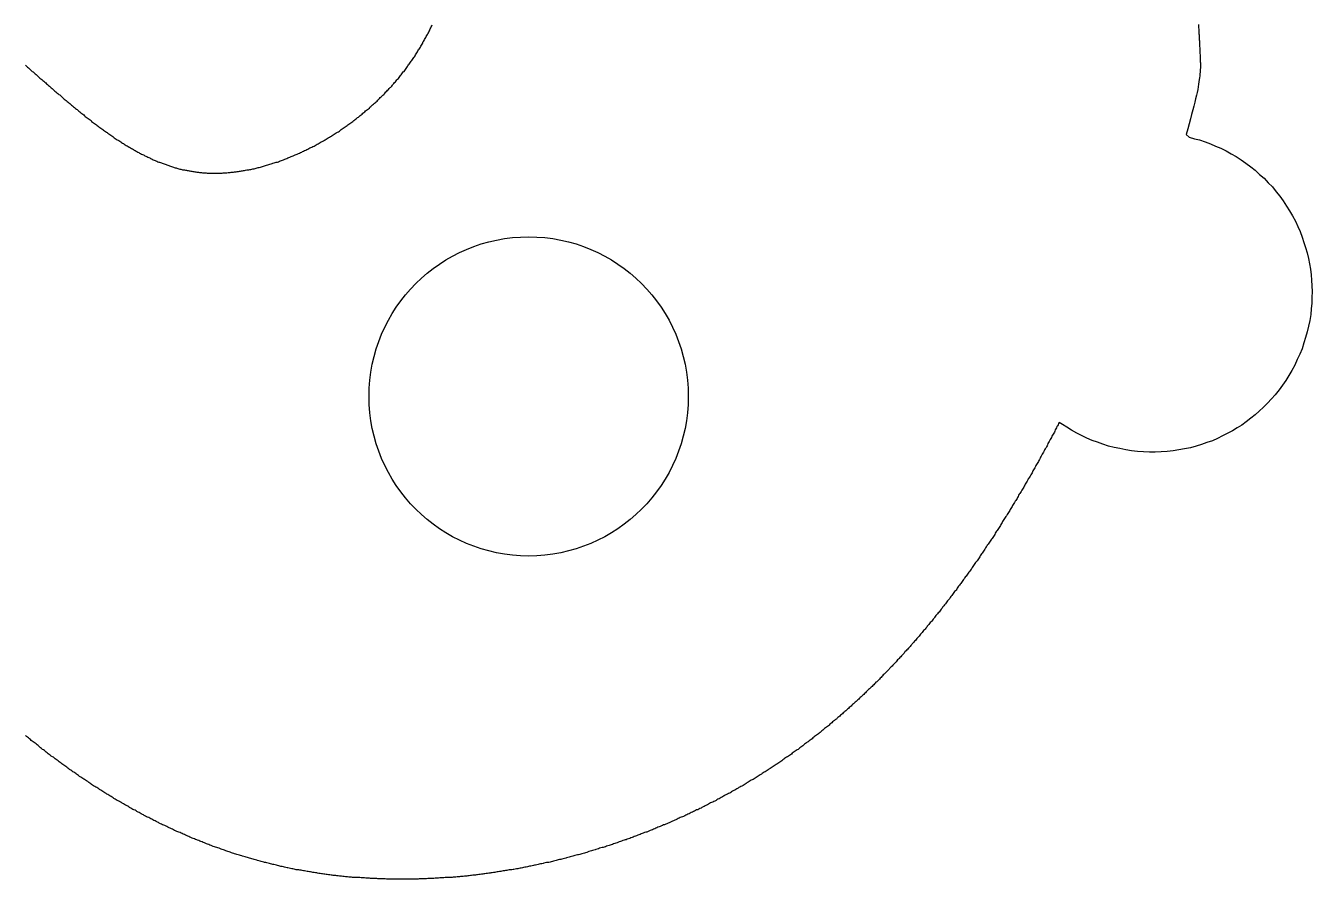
# Model space of a CAD drawing. Header units: millimetres. Extents: x 289 to 9778, y -894 to 6380.
# Drawn here: x 7147.19 to 7187.5, y 464.57 to 491.31 of the extents above; entities that cross this region are included whole.
import ezdxf

# ---------------------------------------------------------------- set-up
doc = ezdxf.new("R2010")
doc.units = ezdxf.units.MM
doc.layers.add('RANGO', color=6, linetype='Continuous')

msp = doc.modelspace()

# ---------------------------------------------------------------- linework, layer by layer
for points in [[(7183.94, 491.348, 0), (7183.94, 491.308, 0), (7183.94, 491.278, 0), (7183.94, 491.238, 0), (7183.95, 491.198, 0), (7183.95, 491.168, 0), (7183.95, 491.128, 0), (7183.95, 491.088, 0), (7183.95, 491.058, 0), (7183.96, 491.018, 0), (7183.96, 490.978, 0), (7183.96, 490.948, 0), (7183.96, 490.908, 0), (7183.96, 490.868, 0), (7183.97, 490.838, 0), (7183.97, 490.798, 0), (7183.97, 490.758, 0), (7183.97, 490.728, 0), (7183.97, 490.688, 0), (7183.97, 490.658, 0), (7183.98, 490.618, 0), (7183.98, 490.578, 0), (7183.98, 490.548, 0), (7183.98, 490.508, 0), (7183.98, 490.468, 0), (7183.98, 490.438, 0), (7183.99, 490.398, 0), (7183.99, 490.358, 0), (7183.99, 490.328, 0), (7183.99, 490.288, 0), (7183.99, 490.248, 0), (7183.99, 490.218, 0), (7183.99, 490.178, 0), (7184, 490.148, 0), (7184, 490.108, 0), (7184, 490.068, 0), (7184, 490.028, 0), (7184, 489.988, 0), (7183.99, 489.938, 0), (7183.99, 489.898, 0), (7183.99, 489.848, 0), (7183.98, 489.798, 0), (7183.98, 489.738, 0), (7183.97, 489.678, 0), (7183.96, 489.618, 0), (7183.95, 489.548, 0), (7183.94, 489.478, 0), (7183.92, 489.398, 0), (7183.91, 489.308, 0), (7183.89, 489.218, 0), (7183.87, 489.128, 0), (7183.84, 489.018, 0), (7183.82, 488.908, 0), (7183.79, 488.788, 0), (7183.76, 488.668, 0), (7183.72, 488.528, 0), (7183.68, 488.388, 0), (7183.64, 488.238, 0), (7183.6, 488.078, 0), (7183.55, 487.898, 0), (7183.64, 487.818, 0), (7183.81, 487.768, 0), (7183.97, 487.728, 0), (7184.14, 487.668, 0), (7184.31, 487.608, 0), (7184.47, 487.538, 0), (7184.64, 487.468, 0), (7184.8, 487.388, 0), (7184.96, 487.298, 0), (7185.12, 487.208, 0), (7185.27, 487.108, 0), (7185.42, 486.998, 0), (7185.57, 486.888, 0), (7185.71, 486.778, 0), (7185.85, 486.648, 0), (7185.99, 486.528, 0), (7186.12, 486.388, 0), (7186.25, 486.258, 0), (7186.37, 486.108, 0), (7186.48, 485.968, 0), (7186.59, 485.818, 0), (7186.69, 485.658, 0), (7186.79, 485.508, 0), (7186.88, 485.348, 0), (7186.97, 485.188, 0), (7187.05, 485.018, 0), (7187.12, 484.858, 0), (7187.18, 484.688, 0), (7187.24, 484.518, 0), (7187.29, 484.358, 0), (7187.34, 484.188, 0), (7187.38, 484.018, 0), (7187.41, 483.848, 0), (7187.44, 483.678, 0), (7187.46, 483.508, 0), (7187.48, 483.338, 0), (7187.49, 483.158, 0), (7187.5, 482.978, 0), (7187.49, 482.798, 0), (7187.49, 482.618, 0), (7187.47, 482.438, 0), (7187.45, 482.258, 0), (7187.42, 482.078, 0), (7187.38, 481.898, 0), (7187.34, 481.718, 0), (7187.29, 481.538, 0), (7187.24, 481.368, 0), (7187.18, 481.188, 0), (7187.11, 481.018, 0), (7187.03, 480.848, 0), (7186.95, 480.678, 0), (7186.86, 480.508, 0), (7186.77, 480.348, 0), (7186.67, 480.198, 0), (7186.57, 480.048, 0), (7186.46, 479.898, 0), (7186.34, 479.748, 0), (7186.22, 479.618, 0), (7186.1, 479.478, 0), (7185.97, 479.358, 0), (7185.84, 479.228, 0), (7185.71, 479.118, 0), (7185.57, 479.008, 0), (7185.43, 478.898, 0), (7185.29, 478.798, 0), (7185.15, 478.708, 0), (7185, 478.618, 0), (7184.85, 478.538, 0), (7184.69, 478.458, 0), (7184.53, 478.378, 0), (7184.37, 478.308, 0), (7184.2, 478.248, 0), (7184.03, 478.188, 0), (7183.86, 478.138, 0), (7183.68, 478.088, 0), (7183.5, 478.048, 0), (7183.32, 478.018, 0), (7183.14, 477.988, 0), (7182.95, 477.968, 0), (7182.77, 477.958, 0), (7182.58, 477.948, 0), (7182.4, 477.948, 0), (7182.21, 477.958, 0), (7182.02, 477.968, 0), (7181.84, 477.988, 0), (7181.66, 478.018, 0), (7181.47, 478.058, 0), (7181.29, 478.098, 0), (7181.12, 478.138, 0), (7180.94, 478.198, 0), (7180.77, 478.258, 0), (7180.6, 478.318, 0), (7180.44, 478.388, 0), (7180.27, 478.468, 0), (7180.12, 478.548, 0), (7179.96, 478.638, 0), (7179.81, 478.728, 0), (7179.67, 478.818, 0), (7179.57, 478.878, 0), (7179.55, 478.848, 0), (7179.54, 478.808, 0), (7179.52, 478.778, 0), (7179.5, 478.748, 0), (7179.49, 478.708, 0), (7179.47, 478.678, 0), (7179.45, 478.648, 0), (7179.43, 478.608, 0), (7179.42, 478.578, 0), (7179.4, 478.548, 0), (7179.38, 478.508, 0), (7179.36, 478.478, 0), (7179.34, 478.448, 0), (7179.33, 478.408, 0), (7179.31, 478.378, 0), (7179.29, 478.348, 0), (7179.27, 478.308, 0), (7179.26, 478.278, 0), (7179.24, 478.248, 0), (7179.22, 478.218, 0), (7179.2, 478.178, 0), (7179.19, 478.148, 0), (7179.17, 478.118, 0), (7179.15, 478.078, 0), (7179.13, 478.048, 0), (7179.11, 478.018, 0), (7179.1, 477.988, 0), (7179.08, 477.948, 0), (7179.06, 477.918, 0), (7179.04, 477.888, 0), (7179.02, 477.848, 0), (7179.01, 477.818, 0), (7178.99, 477.788, 0), (7178.97, 477.758, 0), (7178.95, 477.718, 0), (7178.93, 477.688, 0), (7178.92, 477.658, 0), (7178.9, 477.628, 0), (7178.88, 477.588, 0), (7178.86, 477.558, 0), (7178.84, 477.528, 0), (7178.83, 477.498, 0), (7178.81, 477.458, 0), (7178.79, 477.428, 0), (7178.77, 477.398, 0), (7178.75, 477.368, 0), (7178.73, 477.328, 0), (7178.72, 477.298, 0), (7178.7, 477.268, 0), (7178.68, 477.238, 0), (7178.66, 477.198, 0), (7178.64, 477.168, 0), (7178.62, 477.138, 0), (7178.6, 477.108, 0), (7178.59, 477.078, 0), (7178.57, 477.038, 0), (7178.55, 477.008, 0), (7178.53, 476.978, 0), (7178.51, 476.948, 0), (7178.49, 476.918, 0), (7178.47, 476.878, 0), (7178.46, 476.848, 0), (7178.44, 476.818, 0), (7178.42, 476.788, 0), (7178.4, 476.758, 0), (7178.38, 476.718, 0), (7178.36, 476.688, 0), (7178.34, 476.658, 0), (7178.32, 476.628, 0), (7178.3, 476.598, 0), (7178.29, 476.558, 0), (7178.27, 476.528, 0), (7178.25, 476.498, 0), (7178.23, 476.468, 0), (7178.21, 476.438, 0), (7178.19, 476.408, 0), (7178.17, 476.368, 0), (7178.15, 476.338, 0), (7178.13, 476.308, 0), (7178.11, 476.278, 0), (7178.1, 476.248, 0), (7178.08, 476.218, 0), (7178.06, 476.178, 0), (7178.04, 476.148, 0), (7178.02, 476.118, 0), (7178, 476.088, 0), (7177.98, 476.058, 0), (7177.96, 476.028, 0), (7177.94, 475.998, 0), (7177.92, 475.958, 0), (7177.9, 475.928, 0), (7177.88, 475.898, 0), (7177.86, 475.868, 0), (7177.84, 475.838, 0), (7177.82, 475.808, 0), (7177.8, 475.778, 0), (7177.78, 475.748, 0), (7177.76, 475.708, 0), (7177.74, 475.678, 0), (7177.73, 475.648, 0), (7177.71, 475.618, 0), (7177.69, 475.588, 0), (7177.67, 475.558, 0), (7177.65, 475.528, 0), (7177.63, 475.498, 0), (7177.61, 475.468, 0), (7177.59, 475.438, 0), (7177.57, 475.408, 0), (7177.55, 475.368, 0), (7177.53, 475.338, 0), (7177.51, 475.308, 0), (7177.49, 475.278, 0), (7177.47, 475.248, 0), (7177.45, 475.218, 0), (7177.43, 475.188, 0), (7177.41, 475.158, 0), (7177.39, 475.128, 0), (7177.37, 475.098, 0), (7177.35, 475.068, 0), (7177.32, 475.038, 0), (7177.3, 475.008, 0), (7177.28, 474.978, 0), (7177.26, 474.948, 0), (7177.24, 474.908, 0), (7177.22, 474.878, 0), (7177.2, 474.848, 0), (7177.18, 474.818, 0), (7177.16, 474.788, 0), (7177.14, 474.758, 0), (7177.12, 474.728, 0), (7177.1, 474.698, 0), (7177.08, 474.668, 0), (7177.06, 474.638, 0), (7177.04, 474.608, 0), (7177.02, 474.578, 0), (7177, 474.548, 0), (7176.98, 474.518, 0), (7176.95, 474.488, 0), (7176.93, 474.458, 0), (7176.91, 474.428, 0), (7176.89, 474.398, 0), (7176.87, 474.368, 0), (7176.85, 474.338, 0), (7176.83, 474.308, 0), (7176.81, 474.278, 0), (7176.79, 474.248, 0), (7176.77, 474.218, 0), (7176.74, 474.188, 0), (7176.72, 474.158, 0), (7176.7, 474.128, 0), (7176.68, 474.098, 0), (7176.66, 474.068, 0), (7176.64, 474.048, 0), (7176.62, 474.018, 0), (7176.6, 473.988, 0), (7176.57, 473.958, 0), (7176.55, 473.928, 0), (7176.53, 473.898, 0), (7176.51, 473.868, 0), (7176.49, 473.838, 0), (7176.47, 473.808, 0), (7176.45, 473.778, 0), (7176.42, 473.748, 0), (7176.4, 473.718, 0), (7176.38, 473.688, 0), (7176.36, 473.658, 0), (7176.34, 473.628, 0), (7176.32, 473.608, 0), (7176.29, 473.578, 0), (7176.27, 473.548, 0), (7176.25, 473.518, 0), (7176.23, 473.488, 0), (7176.21, 473.458, 0), (7176.18, 473.428, 0), (7176.16, 473.398, 0), (7176.14, 473.368, 0), (7176.12, 473.338, 0), (7176.1, 473.318, 0), (7176.07, 473.288, 0), (7176.05, 473.258, 0), (7176.03, 473.228, 0), (7176.01, 473.198, 0), (7175.98, 473.168, 0), (7175.96, 473.138, 0), (7175.94, 473.118, 0), (7175.92, 473.088, 0), (7175.9, 473.058, 0), (7175.87, 473.028, 0), (7175.85, 472.998, 0), (7175.83, 472.968, 0), (7175.81, 472.938, 0), (7175.78, 472.918, 0), (7175.76, 472.888, 0), (7175.74, 472.858, 0), (7175.71, 472.828, 0), (7175.69, 472.798, 0), (7175.67, 472.768, 0), (7175.65, 472.748, 0), (7175.62, 472.718, 0), (7175.6, 472.688, 0), (7175.58, 472.658, 0), (7175.56, 472.628, 0), (7175.53, 472.608, 0), (7175.51, 472.578, 0), (7175.49, 472.548, 0), (7175.46, 472.518, 0), (7175.44, 472.498, 0), (7175.42, 472.468, 0), (7175.39, 472.438, 0), (7175.37, 472.408, 0), (7175.35, 472.378, 0), (7175.32, 472.358, 0), (7175.3, 472.328, 0), (7175.28, 472.298, 0), (7175.25, 472.268, 0), (7175.23, 472.248, 0), (7175.21, 472.218, 0), (7175.18, 472.188, 0), (7175.16, 472.158, 0), (7175.14, 472.138, 0), (7175.11, 472.108, 0), (7175.09, 472.078, 0), (7175.07, 472.048, 0), (7175.04, 472.028, 0), (7175.02, 471.998, 0), (7174.99, 471.968, 0), (7174.97, 471.948, 0), (7174.95, 471.918, 0), (7174.92, 471.888, 0), (7174.9, 471.858, 0), (7174.88, 471.838, 0), (7174.85, 471.808, 0), (7174.83, 471.778, 0), (7174.8, 471.758, 0), (7174.78, 471.728, 0), (7174.75, 471.698, 0), (7174.73, 471.678, 0), (7174.71, 471.648, 0), (7174.68, 471.618, 0), (7174.66, 471.598, 0), (7174.63, 471.568, 0), (7174.61, 471.538, 0), (7174.58, 471.518, 0), (7174.56, 471.488, 0), (7174.54, 471.458, 0), (7174.51, 471.438, 0), (7174.49, 471.408, 0), (7174.46, 471.378, 0), (7174.44, 471.358, 0), (7174.41, 471.328, 0), (7174.39, 471.308, 0), (7174.36, 471.278, 0), (7174.34, 471.248, 0), (7174.31, 471.228, 0), (7174.29, 471.198, 0), (7174.26, 471.168, 0), (7174.24, 471.148, 0), (7174.21, 471.118, 0), (7174.19, 471.098, 0), (7174.16, 471.068, 0), (7174.14, 471.048, 0), (7174.11, 471.018, 0), (7174.09, 470.988, 0), (7174.06, 470.968, 0), (7174.04, 470.938, 0), (7174.01, 470.918, 0), (7173.99, 470.888, 0), (7173.96, 470.868, 0), (7173.94, 470.838, 0), (7173.91, 470.808, 0), (7173.89, 470.788, 0), (7173.86, 470.758, 0), (7173.83, 470.738, 0), (7173.81, 470.708, 0), (7173.78, 470.688, 0), (7173.76, 470.658, 0), (7173.73, 470.638, 0), (7173.71, 470.608, 0), (7173.68, 470.588, 0), (7173.65, 470.558, 0), (7173.63, 470.538, 0), (7173.6, 470.508, 0), (7173.58, 470.488, 0), (7173.55, 470.458, 0), (7173.52, 470.438, 0), (7173.5, 470.408, 0), (7173.47, 470.388, 0), (7173.45, 470.358, 0), (7173.42, 470.338, 0), (7173.39, 470.308, 0), (7173.37, 470.288, 0), (7173.34, 470.258, 0), (7173.31, 470.238, 0), (7173.29, 470.208, 0), (7173.26, 470.188, 0), (7173.23, 470.158, 0), (7173.21, 470.138, 0), (7173.18, 470.118, 0), (7173.15, 470.088, 0), (7173.13, 470.068, 0), (7173.1, 470.038, 0), (7173.07, 470.018, 0), (7173.05, 469.988, 0), (7173.02, 469.968, 0), (7172.99, 469.948, 0), (7172.97, 469.918, 0), (7172.94, 469.898, 0), (7172.91, 469.868, 0), (7172.89, 469.848, 0), (7172.86, 469.828, 0), (7172.83, 469.798, 0), (7172.8, 469.778, 0), (7172.78, 469.748, 0), (7172.75, 469.728, 0), (7172.72, 469.708, 0), (7172.7, 469.678, 0), (7172.67, 469.658, 0), (7172.64, 469.638, 0), (7172.61, 469.608, 0), (7172.59, 469.588, 0), (7172.56, 469.568, 0), (7172.53, 469.538, 0), (7172.5, 469.518, 0), (7172.47, 469.498, 0), (7172.45, 469.468, 0), (7172.42, 469.448, 0), (7172.39, 469.428, 0), (7172.36, 469.398, 0), (7172.34, 469.378, 0), (7172.31, 469.358, 0), (7172.28, 469.328, 0), (7172.25, 469.308, 0), (7172.22, 469.288, 0), (7172.2, 469.268, 0), (7172.17, 469.238, 0), (7172.14, 469.218, 0), (7172.11, 469.198, 0), (7172.08, 469.168, 0), (7172.05, 469.148, 0), (7172.03, 469.128, 0), (7172, 469.108, 0), (7171.97, 469.078, 0), (7171.94, 469.058, 0), (7171.91, 469.038, 0), (7171.88, 469.018, 0), (7171.85, 468.998, 0), (7171.83, 468.968, 0), (7171.8, 468.948, 0), (7171.77, 468.928, 0), (7171.74, 468.908, 0), (7171.71, 468.878, 0), (7171.68, 468.858, 0), (7171.65, 468.838, 0), (7171.62, 468.818, 0), (7171.59, 468.798, 0), (7171.56, 468.768, 0), (7171.54, 468.748, 0), (7171.51, 468.728, 0), (7171.48, 468.708, 0), (7171.45, 468.688, 0), (7171.42, 468.668, 0), (7171.39, 468.638, 0), (7171.36, 468.618, 0), (7171.33, 468.598, 0), (7171.3, 468.578, 0), (7171.27, 468.558, 0), (7171.24, 468.538, 0), (7171.21, 468.518, 0), (7171.18, 468.488, 0), (7171.15, 468.468, 0), (7171.12, 468.448, 0), (7171.09, 468.428, 0), (7171.06, 468.408, 0), (7171.03, 468.388, 0), (7171, 468.368, 0), (7170.97, 468.348, 0), (7170.94, 468.328, 0), (7170.91, 468.308, 0), (7170.88, 468.278, 0), (7170.85, 468.258, 0), (7170.82, 468.238, 0), (7170.79, 468.218, 0), (7170.76, 468.198, 0), (7170.73, 468.178, 0), (7170.7, 468.158, 0), (7170.67, 468.138, 0), (7170.64, 468.118, 0), (7170.61, 468.098, 0), (7170.58, 468.078, 0), (7170.55, 468.058, 0), (7170.52, 468.038, 0), (7170.48, 468.018, 0), (7170.45, 467.998, 0), (7170.42, 467.978, 0), (7170.39, 467.958, 0), (7170.36, 467.938, 0), (7170.33, 467.918, 0), (7170.3, 467.898, 0), (7170.27, 467.878, 0), (7170.24, 467.858, 0), (7170.2, 467.838, 0), (7170.17, 467.818, 0), (7170.14, 467.798, 0), (7170.11, 467.778, 0), (7170.08, 467.758, 0), (7170.05, 467.738, 0), (7170.02, 467.718, 0), (7169.98, 467.698, 0), (7169.95, 467.678, 0), (7169.92, 467.668, 0), (7169.89, 467.648, 0), (7169.86, 467.628, 0), (7169.83, 467.608, 0), (7169.79, 467.588, 0), (7169.76, 467.568, 0), (7169.73, 467.548, 0), (7169.7, 467.528, 0), (7169.67, 467.508, 0), (7169.63, 467.488, 0), (7169.6, 467.478, 0), (7169.57, 467.458, 0), (7169.54, 467.438, 0), (7169.51, 467.418, 0), (7169.47, 467.398, 0), (7169.44, 467.378, 0), (7169.41, 467.358, 0), (7169.38, 467.348, 0), (7169.34, 467.328, 0), (7169.31, 467.308, 0), (7169.28, 467.288, 0), (7169.25, 467.268, 0), (7169.21, 467.258, 0), (7169.18, 467.238, 0), (7169.15, 467.218, 0), (7169.11, 467.198, 0), (7169.08, 467.178, 0), (7169.05, 467.168, 0), (7169.02, 467.148, 0), (7168.98, 467.128, 0), (7168.95, 467.108, 0), (7168.92, 467.088, 0), (7168.88, 467.078, 0), (7168.85, 467.058, 0), (7168.82, 467.038, 0), (7168.78, 467.018, 0), (7168.75, 467.008, 0), (7168.72, 466.988, 0), (7168.68, 466.968, 0), (7168.65, 466.958, 0), (7168.62, 466.938, 0), (7168.58, 466.918, 0), (7168.55, 466.898, 0), (7168.52, 466.888, 0), (7168.48, 466.868, 0), (7168.45, 466.848, 0), (7168.42, 466.838, 0), (7168.38, 466.818, 0), (7168.35, 466.798, 0), (7168.31, 466.788, 0), (7168.28, 466.768, 0), (7168.25, 466.748, 0), (7168.21, 466.738, 0), (7168.18, 466.718, 0), (7168.15, 466.698, 0), (7168.11, 466.688, 0), (7168.08, 466.668, 0), (7168.04, 466.658, 0), (7168.01, 466.638, 0), (7167.98, 466.618, 0), (7167.94, 466.608, 0), (7167.91, 466.588, 0), (7167.87, 466.578, 0), (7167.84, 466.558, 0), (7167.8, 466.538, 0), (7167.77, 466.528, 0), (7167.73, 466.508, 0), (7167.7, 466.498, 0), (7167.67, 466.478, 0), (7167.63, 466.468, 0), (7167.6, 466.448, 0), (7167.56, 466.428, 0), (7167.53, 466.418, 0), (7167.49, 466.398, 0), (7167.46, 466.388, 0), (7167.42, 466.368, 0), (7167.39, 466.358, 0), (7167.35, 466.338, 0), (7167.32, 466.328, 0), (7167.28, 466.308, 0), (7167.25, 466.298, 0), (7167.21, 466.278, 0), (7167.18, 466.268, 0), (7167.14, 466.248, 0), (7167.11, 466.238, 0), (7167.07, 466.218, 0), (7167.04, 466.208, 0), (7167, 466.198, 0), (7166.97, 466.178, 0), (7166.93, 466.168, 0), (7166.9, 466.148, 0), (7166.86, 466.138, 0), (7166.83, 466.118, 0), (7166.79, 466.108, 0), (7166.76, 466.098, 0), (7166.72, 466.078, 0), (7166.69, 466.068, 0), (7166.65, 466.048, 0), (7166.62, 466.038, 0), (7166.58, 466.028, 0), (7166.54, 466.008, 0), (7166.51, 465.998, 0), (7166.47, 465.988, 0), (7166.44, 465.968, 0), (7166.4, 465.958, 0), (7166.37, 465.948, 0), (7166.33, 465.928, 0), (7166.3, 465.918, 0), (7166.26, 465.908, 0), (7166.22, 465.888, 0), (7166.19, 465.878, 0), (7166.15, 465.868, 0), (7166.12, 465.848, 0), (7166.08, 465.838, 0), (7166.04, 465.828, 0), (7166.01, 465.808, 0), (7165.97, 465.798, 0), (7165.94, 465.788, 0), (7165.9, 465.778, 0), (7165.86, 465.758, 0), (7165.83, 465.748, 0), (7165.79, 465.738, 0), (7165.76, 465.728, 0), (7165.72, 465.708, 0), (7165.68, 465.698, 0), (7165.65, 465.688, 0), (7165.61, 465.678, 0), (7165.58, 465.658, 0), (7165.54, 465.648, 0), (7165.5, 465.638, 0), (7165.47, 465.628, 0), (7165.43, 465.618, 0), (7165.39, 465.608, 0), (7165.36, 465.588, 0), (7165.32, 465.578, 0), (7165.28, 465.568, 0), (7165.25, 465.558, 0), (7165.21, 465.548, 0), (7165.17, 465.538, 0), (7165.14, 465.518, 0), (7165.1, 465.508, 0), (7165.06, 465.498, 0), (7165.03, 465.488, 0), (7164.99, 465.478, 0), (7164.95, 465.468, 0), (7164.92, 465.458, 0), (7164.88, 465.448, 0), (7164.84, 465.438, 0), (7164.81, 465.428, 0), (7164.77, 465.408, 0), (7164.73, 465.398, 0), (7164.7, 465.388, 0), (7164.66, 465.378, 0), (7164.62, 465.368, 0), (7164.59, 465.358, 0), (7164.55, 465.348, 0), (7164.51, 465.338, 0), (7164.48, 465.328, 0), (7164.44, 465.318, 0), (7164.4, 465.308, 0), (7164.37, 465.298, 0), (7164.33, 465.288, 0), (7164.29, 465.278, 0), (7164.25, 465.268, 0), (7164.22, 465.258, 0), (7164.18, 465.248, 0), (7164.14, 465.238, 0), (7164.11, 465.228, 0), (7164.07, 465.218, 0), (7164.03, 465.208, 0), (7163.99, 465.198, 0), (7163.96, 465.188, 0), (7163.92, 465.188, 0), (7163.88, 465.178, 0), (7163.84, 465.168, 0), (7163.81, 465.158, 0), (7163.77, 465.148, 0), (7163.73, 465.138, 0), (7163.7, 465.128, 0), (7163.66, 465.118, 0), (7163.62, 465.108, 0), (7163.58, 465.098, 0), (7163.55, 465.098, 0), (7163.51, 465.088, 0), (7163.47, 465.078, 0), (7163.43, 465.068, 0), (7163.4, 465.058, 0), (7163.36, 465.048, 0), (7163.32, 465.048, 0), (7163.28, 465.038, 0), (7163.25, 465.028, 0), (7163.21, 465.018, 0), (7163.17, 465.008, 0), (7163.13, 465.008, 0), (7163.1, 464.998, 0), (7163.06, 464.988, 0), (7163.02, 464.978, 0), (7162.98, 464.978, 0), (7162.95, 464.968, 0), (7162.91, 464.958, 0), (7162.87, 464.948, 0), (7162.83, 464.948, 0), (7162.79, 464.938, 0), (7162.76, 464.928, 0), (7162.72, 464.918, 0), (7162.68, 464.918, 0), (7162.64, 464.908, 0), (7162.61, 464.898, 0), (7162.57, 464.898, 0), (7162.53, 464.888, 0), (7162.49, 464.878, 0), (7162.46, 464.878, 0), (7162.42, 464.868, 0), (7162.38, 464.858, 0), (7162.34, 464.858, 0), (7162.3, 464.848, 0), (7162.27, 464.838, 0), (7162.23, 464.838, 0), (7162.19, 464.828, 0), (7162.15, 464.828, 0), (7162.11, 464.818, 0), (7162.08, 464.808, 0), (7162.04, 464.808, 0), (7162, 464.798, 0), (7161.96, 464.798, 0), (7161.92, 464.788, 0), (7161.89, 464.778, 0), (7161.85, 464.778, 0), (7161.81, 464.768, 0), (7161.77, 464.768, 0), (7161.74, 464.758, 0), (7161.7, 464.758, 0), (7161.66, 464.748, 0), (7161.62, 464.748, 0), (7161.58, 464.738, 0), (7161.55, 464.738, 0), (7161.51, 464.728, 0), (7161.47, 464.728, 0), (7161.43, 464.718, 0), (7161.39, 464.718, 0), (7161.35, 464.708, 0), (7161.32, 464.708, 0), (7161.28, 464.698, 0), (7161.24, 464.698, 0), (7161.2, 464.698, 0), (7161.16, 464.688, 0), (7161.13, 464.688, 0), (7161.09, 464.678, 0), (7161.05, 464.678, 0), (7161.01, 464.668, 0), (7160.97, 464.668, 0), (7160.94, 464.668, 0), (7160.9, 464.658, 0), (7160.86, 464.658, 0), (7160.82, 464.658, 0), (7160.78, 464.648, 0), (7160.75, 464.648, 0), (7160.71, 464.648, 0), (7160.67, 464.638, 0), (7160.63, 464.638, 0), (7160.59, 464.638, 0), (7160.55, 464.628, 0), (7160.52, 464.628, 0), (7160.48, 464.628, 0), (7160.44, 464.618, 0), (7160.4, 464.618, 0), (7160.36, 464.618, 0), (7160.33, 464.618, 0), (7160.29, 464.608, 0), (7160.25, 464.608, 0), (7160.21, 464.608, 0), (7160.17, 464.608, 0), (7160.13, 464.598, 0), (7160.1, 464.598, 0), (7160.06, 464.598, 0), (7160.02, 464.598, 0), (7159.98, 464.588, 0), (7159.94, 464.588, 0), (7159.91, 464.588, 0), (7159.87, 464.588, 0), (7159.83, 464.588, 0), (7159.79, 464.588, 0), (7159.75, 464.578, 0), (7159.71, 464.578, 0), (7159.68, 464.578, 0), (7159.64, 464.578, 0), (7159.6, 464.578, 0), (7159.56, 464.578, 0), (7159.52, 464.578, 0), (7159.49, 464.568, 0), (7159.45, 464.568, 0), (7159.41, 464.568, 0), (7159.37, 464.568, 0), (7159.33, 464.568, 0), (7159.3, 464.568, 0), (7159.26, 464.568, 0), (7159.22, 464.568, 0), (7159.18, 464.568, 0), (7159.14, 464.568, 0), (7159.1, 464.568, 0), (7159.07, 464.568, 0), (7159.03, 464.568, 0), (7158.99, 464.568, 0), (7158.95, 464.568, 0), (7158.91, 464.568, 0), (7158.88, 464.568, 0), (7158.84, 464.568, 0), (7158.8, 464.568, 0), (7158.76, 464.568, 0), (7158.72, 464.568, 0), (7158.69, 464.568, 0), (7158.65, 464.568, 0), (7158.61, 464.568, 0), (7158.57, 464.568, 0), (7158.53, 464.568, 0), (7158.5, 464.568, 0), (7158.46, 464.578, 0), (7158.42, 464.578, 0), (7158.38, 464.578, 0), (7158.34, 464.578, 0), (7158.31, 464.578, 0), (7158.27, 464.578, 0), (7158.23, 464.578, 0), (7158.19, 464.588, 0), (7158.15, 464.588, 0), (7158.12, 464.588, 0), (7158.08, 464.588, 0), (7158.04, 464.588, 0), (7158, 464.588, 0), (7157.96, 464.598, 0), (7157.93, 464.598, 0), (7157.89, 464.598, 0), (7157.85, 464.598, 0), (7157.81, 464.608, 0), (7157.77, 464.608, 0), (7157.74, 464.608, 0), (7157.7, 464.608, 0), (7157.66, 464.618, 0), (7157.62, 464.618, 0), (7157.58, 464.618, 0), (7157.55, 464.618, 0), (7157.51, 464.628, 0), (7157.47, 464.628, 0), (7157.43, 464.628, 0), (7157.4, 464.638, 0), (7157.36, 464.638, 0), (7157.32, 464.638, 0), (7157.28, 464.648, 0), (7157.24, 464.648, 0), (7157.21, 464.648, 0), (7157.17, 464.658, 0), (7157.13, 464.658, 0), (7157.09, 464.668, 0), (7157.06, 464.668, 0), (7157.02, 464.668, 0), (7156.98, 464.678, 0), (7156.94, 464.678, 0), (7156.91, 464.688, 0), (7156.87, 464.688, 0), (7156.83, 464.688, 0), (7156.79, 464.698, 0), (7156.76, 464.698, 0), (7156.72, 464.708, 0), (7156.68, 464.708, 0), (7156.64, 464.718, 0), (7156.61, 464.718, 0), (7156.57, 464.728, 0), (7156.53, 464.728, 0), (7156.49, 464.738, 0), (7156.46, 464.738, 0), (7156.42, 464.748, 0), (7156.38, 464.748, 0), (7156.34, 464.758, 0), (7156.31, 464.768, 0), (7156.27, 464.768, 0), (7156.23, 464.778, 0), (7156.19, 464.778, 0), (7156.16, 464.788, 0), (7156.12, 464.798, 0), (7156.08, 464.798, 0), (7156.04, 464.808, 0), (7156.01, 464.808, 0), (7155.97, 464.818, 0), (7155.93, 464.828, 0), (7155.9, 464.828, 0), (7155.86, 464.838, 0), (7155.82, 464.848, 0), (7155.78, 464.848, 0), (7155.75, 464.858, 0), (7155.71, 464.868, 0), (7155.67, 464.868, 0), (7155.64, 464.878, 0), (7155.6, 464.888, 0), (7155.56, 464.898, 0), (7155.53, 464.898, 0), (7155.49, 464.908, 0), (7155.45, 464.918, 0), (7155.41, 464.928, 0), (7155.38, 464.928, 0), (7155.34, 464.938, 0), (7155.3, 464.948, 0), (7155.27, 464.958, 0), (7155.23, 464.968, 0), (7155.19, 464.968, 0), (7155.16, 464.978, 0), (7155.12, 464.988, 0), (7155.08, 464.998, 0), (7155.05, 465.008, 0), (7155.01, 465.018, 0), (7154.97, 465.028, 0), (7154.94, 465.028, 0), (7154.9, 465.038, 0), (7154.86, 465.048, 0), (7154.83, 465.058, 0), (7154.79, 465.068, 0), (7154.75, 465.078, 0), (7154.72, 465.088, 0), (7154.68, 465.098, 0), (7154.65, 465.108, 0), (7154.61, 465.118, 0), (7154.57, 465.128, 0), (7154.54, 465.138, 0), (7154.5, 465.148, 0), (7154.46, 465.158, 0), (7154.43, 465.168, 0), (7154.39, 465.178, 0), (7154.35, 465.188, 0), (7154.32, 465.198, 0), (7154.28, 465.208, 0), (7154.25, 465.218, 0), (7154.21, 465.228, 0), (7154.17, 465.238, 0), (7154.14, 465.248, 0), (7154.1, 465.258, 0), (7154.07, 465.268, 0), (7154.03, 465.278, 0), (7153.99, 465.288, 0), (7153.96, 465.298, 0), (7153.92, 465.308, 0), (7153.89, 465.318, 0), (7153.85, 465.338, 0), (7153.81, 465.348, 0), (7153.78, 465.358, 0), (7153.74, 465.368, 0), (7153.71, 465.378, 0), (7153.67, 465.388, 0), (7153.64, 465.398, 0), (7153.6, 465.418, 0), (7153.57, 465.428, 0), (7153.53, 465.438, 0), (7153.49, 465.448, 0), (7153.46, 465.458, 0), (7153.42, 465.478, 0), (7153.39, 465.488, 0), (7153.35, 465.498, 0), (7153.32, 465.508, 0), (7153.28, 465.528, 0), (7153.25, 465.538, 0), (7153.21, 465.548, 0), (7153.18, 465.558, 0), (7153.14, 465.578, 0), (7153.11, 465.588, 0), (7153.07, 465.598, 0), (7153.03, 465.618, 0), (7153, 465.628, 0), (7152.96, 465.638, 0), (7152.93, 465.658, 0), (7152.89, 465.668, 0), (7152.86, 465.678, 0), (7152.82, 465.698, 0), (7152.79, 465.708, 0), (7152.75, 465.718, 0), (7152.72, 465.738, 0), (7152.68, 465.748, 0), (7152.65, 465.758, 0), (7152.62, 465.778, 0), (7152.58, 465.788, 0), (7152.55, 465.808, 0), (7152.51, 465.818, 0), (7152.48, 465.838, 0), (7152.44, 465.848, 0), (7152.41, 465.858, 0), (7152.37, 465.878, 0), (7152.34, 465.888, 0), (7152.3, 465.908, 0), (7152.27, 465.918, 0), (7152.23, 465.938, 0), (7152.2, 465.948, 0), (7152.17, 465.968, 0), (7152.13, 465.978, 0), (7152.1, 465.998, 0), (7152.06, 466.008, 0), (7152.03, 466.028, 0), (7151.99, 466.038, 0), (7151.96, 466.058, 0), (7151.93, 466.068, 0), (7151.89, 466.088, 0), (7151.86, 466.098, 0), (7151.82, 466.118, 0), (7151.79, 466.138, 0), (7151.76, 466.148, 0), (7151.72, 466.168, 0), (7151.69, 466.178, 0), (7151.65, 466.198, 0), (7151.62, 466.218, 0), (7151.59, 466.228, 0), (7151.55, 466.248, 0), (7151.52, 466.258, 0), (7151.48, 466.278, 0), (7151.45, 466.298, 0), (7151.42, 466.308, 0), (7151.38, 466.328, 0), (7151.35, 466.348, 0), (7151.32, 466.358, 0), (7151.28, 466.378, 0), (7151.25, 466.398, 0), (7151.21, 466.408, 0), (7151.18, 466.428, 0), (7151.15, 466.448, 0), (7151.11, 466.458, 0), (7151.08, 466.478, 0), (7151.05, 466.498, 0), (7151.01, 466.518, 0), (7150.98, 466.528, 0), (7150.95, 466.548, 0), (7150.91, 466.568, 0), (7150.88, 466.588, 0), (7150.85, 466.598, 0), (7150.81, 466.618, 0), (7150.78, 466.638, 0), (7150.75, 466.658, 0), (7150.72, 466.668, 0), (7150.68, 466.688, 0), (7150.65, 466.708, 0), (7150.62, 466.728, 0), (7150.58, 466.748, 0), (7150.55, 466.758, 0), (7150.52, 466.778, 0), (7150.49, 466.798, 0), (7150.45, 466.818, 0), (7150.42, 466.838, 0), (7150.39, 466.858, 0), (7150.35, 466.878, 0), (7150.32, 466.888, 0), (7150.29, 466.908, 0), (7150.26, 466.928, 0), (7150.22, 466.948, 0), (7150.19, 466.968, 0), (7150.16, 466.988, 0), (7150.13, 467.008, 0), (7150.09, 467.028, 0), (7150.06, 467.038, 0), (7150.03, 467.058, 0), (7150, 467.078, 0), (7149.96, 467.098, 0), (7149.93, 467.118, 0), (7149.9, 467.138, 0), (7149.87, 467.158, 0), (7149.83, 467.178, 0), (7149.8, 467.198, 0), (7149.77, 467.218, 0), (7149.74, 467.238, 0), (7149.71, 467.258, 0), (7149.67, 467.278, 0), (7149.64, 467.298, 0), (7149.61, 467.318, 0), (7149.58, 467.338, 0), (7149.55, 467.358, 0), (7149.51, 467.378, 0), (7149.48, 467.398, 0), (7149.45, 467.418, 0), (7149.42, 467.438, 0), (7149.39, 467.458, 0), (7149.36, 467.478, 0), (7149.32, 467.498, 0), (7149.29, 467.518, 0), (7149.26, 467.538, 0), (7149.23, 467.558, 0), (7149.2, 467.578, 0), (7149.17, 467.598, 0), (7149.14, 467.628, 0), (7149.1, 467.648, 0), (7149.07, 467.668, 0), (7149.04, 467.688, 0), (7149.01, 467.708, 0), (7148.98, 467.728, 0), (7148.95, 467.748, 0), (7148.92, 467.768, 0), (7148.88, 467.788, 0), (7148.85, 467.818, 0), (7148.82, 467.838, 0), (7148.79, 467.858, 0), (7148.76, 467.878, 0), (7148.73, 467.898, 0), (7148.7, 467.918, 0), (7148.67, 467.938, 0), (7148.64, 467.968, 0), (7148.61, 467.988, 0), (7148.57, 468.008, 0), (7148.54, 468.028, 0), (7148.51, 468.048, 0), (7148.48, 468.078, 0), (7148.45, 468.098, 0), (7148.42, 468.118, 0), (7148.39, 468.138, 0), (7148.36, 468.158, 0), (7148.33, 468.188, 0), (7148.3, 468.208, 0), (7148.27, 468.228, 0), (7148.24, 468.248, 0), (7148.21, 468.278, 0), (7148.18, 468.298, 0), (7148.15, 468.318, 0), (7148.12, 468.338, 0), (7148.09, 468.368, 0), (7148.06, 468.388, 0), (7148.03, 468.408, 0), (7147.99, 468.428, 0), (7147.96, 468.458, 0), (7147.93, 468.478, 0), (7147.9, 468.498, 0), (7147.87, 468.528, 0), (7147.84, 468.548, 0), (7147.81, 468.568, 0), (7147.78, 468.598, 0), (7147.75, 468.618, 0), (7147.72, 468.638, 0), (7147.69, 468.668, 0), (7147.66, 468.688, 0), (7147.64, 468.708, 0), (7147.61, 468.738, 0), (7147.58, 468.758, 0), (7147.55, 468.778, 0), (7147.52, 468.808, 0), (7147.49, 468.828, 0), (7147.46, 468.848, 0), (7147.43, 468.878, 0), (7147.4, 468.898, 0), (7147.37, 468.918, 0), (7147.34, 468.948, 0), (7147.31, 468.968, 0), (7147.28, 468.998, 0), (7147.25, 469.018, 0), (7147.22, 469.038, 0), (7147.19, 469.068, 0)], [(7147.19, 490.068, 0), (7147.22, 490.038, 0), (7147.25, 490.008, 0), (7147.28, 489.988, 0), (7147.31, 489.958, 0), (7147.34, 489.928, 0), (7147.37, 489.908, 0), (7147.4, 489.878, 0), (7147.43, 489.858, 0), (7147.46, 489.828, 0), (7147.49, 489.798, 0), (7147.52, 489.778, 0), (7147.55, 489.748, 0), (7147.58, 489.718, 0), (7147.61, 489.698, 0), (7147.64, 489.668, 0), (7147.67, 489.648, 0), (7147.7, 489.618, 0), (7147.73, 489.588, 0), (7147.76, 489.568, 0), (7147.79, 489.538, 0), (7147.82, 489.518, 0), (7147.85, 489.488, 0), (7147.88, 489.468, 0), (7147.91, 489.438, 0), (7147.94, 489.418, 0), (7147.97, 489.388, 0), (7147.99, 489.358, 0), (7148.02, 489.338, 0), (7148.05, 489.308, 0), (7148.08, 489.288, 0), (7148.11, 489.258, 0), (7148.14, 489.238, 0), (7148.17, 489.208, 0), (7148.2, 489.188, 0), (7148.23, 489.158, 0), (7148.26, 489.138, 0), (7148.29, 489.108, 0), (7148.32, 489.088, 0), (7148.35, 489.058, 0), (7148.37, 489.038, 0), (7148.4, 489.008, 0), (7148.43, 488.988, 0), (7148.46, 488.968, 0), (7148.49, 488.938, 0), (7148.52, 488.918, 0), (7148.55, 488.888, 0), (7148.58, 488.868, 0), (7148.61, 488.838, 0), (7148.63, 488.818, 0), (7148.66, 488.798, 0), (7148.69, 488.768, 0), (7148.72, 488.748, 0), (7148.75, 488.718, 0), (7148.78, 488.698, 0), (7148.81, 488.678, 0), (7148.84, 488.648, 0), (7148.86, 488.628, 0), (7148.89, 488.608, 0), (7148.92, 488.578, 0), (7148.95, 488.558, 0), (7148.98, 488.538, 0), (7149.01, 488.518, 0), (7149.04, 488.488, 0), (7149.06, 488.468, 0), (7149.09, 488.448, 0), (7149.12, 488.418, 0), (7149.15, 488.398, 0), (7149.18, 488.378, 0), (7149.21, 488.358, 0), (7149.24, 488.338, 0), (7149.26, 488.308, 0), (7149.29, 488.288, 0), (7149.32, 488.268, 0), (7149.35, 488.248, 0), (7149.38, 488.228, 0), (7149.41, 488.208, 0), (7149.43, 488.178, 0), (7149.46, 488.158, 0), (7149.49, 488.138, 0), (7149.52, 488.118, 0), (7149.55, 488.098, 0), (7149.58, 488.078, 0), (7149.61, 488.058, 0), (7149.63, 488.038, 0), (7149.66, 488.018, 0), (7149.69, 487.998, 0), (7149.72, 487.978, 0), (7149.75, 487.958, 0), (7149.77, 487.938, 0), (7149.8, 487.918, 0), (7149.83, 487.898, 0), (7149.86, 487.878, 0), (7149.89, 487.858, 0), (7149.92, 487.838, 0), (7149.94, 487.818, 0), (7149.97, 487.798, 0), (7150, 487.778, 0), (7150.03, 487.758, 0), (7150.06, 487.738, 0), (7150.09, 487.718, 0), (7150.11, 487.708, 0), (7150.14, 487.688, 0), (7150.17, 487.668, 0), (7150.2, 487.648, 0), (7150.23, 487.628, 0), (7150.26, 487.618, 0), (7150.28, 487.598, 0), (7150.31, 487.578, 0), (7150.34, 487.558, 0), (7150.37, 487.548, 0), (7150.4, 487.528, 0), (7150.43, 487.508, 0), (7150.45, 487.498, 0), (7150.48, 487.478, 0), (7150.51, 487.458, 0), (7150.54, 487.448, 0), (7150.57, 487.428, 0), (7150.59, 487.408, 0), (7150.62, 487.398, 0), (7150.65, 487.378, 0), (7150.68, 487.368, 0), (7150.71, 487.348, 0), (7150.74, 487.338, 0), (7150.76, 487.318, 0), (7150.79, 487.308, 0), (7150.82, 487.288, 0), (7150.85, 487.278, 0), (7150.88, 487.258, 0), (7150.91, 487.248, 0), (7150.93, 487.228, 0), (7150.96, 487.218, 0), (7150.99, 487.208, 0), (7151.02, 487.188, 0), (7151.05, 487.178, 0), (7151.08, 487.168, 0), (7151.1, 487.148, 0), (7151.13, 487.138, 0), (7151.16, 487.128, 0), (7151.19, 487.108, 0), (7151.22, 487.098, 0), (7151.25, 487.088, 0), (7151.27, 487.078, 0), (7151.3, 487.068, 0), (7151.33, 487.048, 0), (7151.36, 487.038, 0), (7151.39, 487.028, 0), (7151.42, 487.018, 0), (7151.45, 487.008, 0), (7151.47, 486.998, 0), (7151.5, 486.988, 0), (7151.53, 486.978, 0), (7151.56, 486.968, 0), (7151.59, 486.958, 0), (7151.62, 486.948, 0), (7151.65, 486.938, 0), (7151.68, 486.928, 0), (7151.7, 486.918, 0), (7151.73, 486.908, 0), (7151.76, 486.898, 0), (7151.79, 486.888, 0), (7151.82, 486.878, 0), (7151.85, 486.868, 0), (7151.88, 486.858, 0), (7151.91, 486.858, 0), (7151.93, 486.848, 0), (7151.96, 486.838, 0), (7151.99, 486.828, 0), (7152.02, 486.818, 0), (7152.05, 486.818, 0), (7152.08, 486.808, 0), (7152.11, 486.798, 0), (7152.14, 486.798, 0), (7152.17, 486.788, 0), (7152.2, 486.778, 0), (7152.23, 486.778, 0), (7152.25, 486.768, 0), (7152.28, 486.768, 0), (7152.31, 486.758, 0), (7152.34, 486.758, 0), (7152.37, 486.748, 0), (7152.4, 486.748, 0), (7152.43, 486.738, 0), (7152.46, 486.738, 0), (7152.49, 486.728, 0), (7152.52, 486.728, 0), (7152.55, 486.718, 0), (7152.58, 486.718, 0), (7152.61, 486.718, 0), (7152.64, 486.708, 0), (7152.67, 486.708, 0), (7152.7, 486.708, 0), (7152.73, 486.698, 0), (7152.76, 486.698, 0), (7152.79, 486.698, 0), (7152.82, 486.698, 0), (7152.85, 486.698, 0), (7152.88, 486.688, 0), (7152.91, 486.688, 0), (7152.94, 486.688, 0), (7152.97, 486.688, 0), (7153, 486.688, 0), (7153.03, 486.688, 0), (7153.06, 486.688, 0), (7153.1, 486.688, 0), (7153.13, 486.688, 0), (7153.16, 486.688, 0), (7153.19, 486.688, 0), (7153.22, 486.688, 0), (7153.25, 486.688, 0), (7153.28, 486.688, 0), (7153.31, 486.688, 0), (7153.35, 486.688, 0), (7153.38, 486.698, 0), (7153.41, 486.698, 0), (7153.44, 486.698, 0), (7153.47, 486.698, 0), (7153.5, 486.698, 0), (7153.54, 486.708, 0), (7153.57, 486.708, 0), (7153.6, 486.708, 0), (7153.63, 486.718, 0), (7153.66, 486.718, 0), (7153.7, 486.718, 0), (7153.73, 486.728, 0), (7153.76, 486.728, 0), (7153.79, 486.728, 0), (7153.82, 486.738, 0), (7153.86, 486.738, 0), (7153.89, 486.748, 0), (7153.92, 486.748, 0), (7153.95, 486.758, 0), (7153.99, 486.758, 0), (7154.02, 486.768, 0), (7154.05, 486.768, 0), (7154.08, 486.778, 0), (7154.12, 486.788, 0), (7154.15, 486.788, 0), (7154.18, 486.798, 0), (7154.22, 486.808, 0), (7154.25, 486.808, 0), (7154.28, 486.818, 0), (7154.31, 486.828, 0), (7154.35, 486.828, 0), (7154.38, 486.838, 0), (7154.41, 486.848, 0), (7154.45, 486.858, 0), (7154.48, 486.868, 0), (7154.51, 486.868, 0), (7154.55, 486.878, 0), (7154.58, 486.888, 0), (7154.61, 486.898, 0), (7154.64, 486.908, 0), (7154.68, 486.918, 0), (7154.71, 486.928, 0), (7154.74, 486.938, 0), (7154.78, 486.948, 0), (7154.81, 486.958, 0), (7154.84, 486.968, 0), (7154.88, 486.978, 0), (7154.91, 486.988, 0), (7154.94, 486.998, 0), (7154.98, 487.008, 0), (7155.01, 487.018, 0), (7155.04, 487.028, 0), (7155.08, 487.038, 0), (7155.11, 487.048, 0), (7155.14, 487.068, 0), (7155.18, 487.078, 0), (7155.21, 487.088, 0), (7155.24, 487.098, 0), (7155.27, 487.108, 0), (7155.31, 487.128, 0), (7155.34, 487.138, 0), (7155.37, 487.148, 0), (7155.41, 487.168, 0), (7155.44, 487.178, 0), (7155.47, 487.188, 0), (7155.51, 487.208, 0), (7155.54, 487.218, 0), (7155.57, 487.228, 0), (7155.61, 487.248, 0), (7155.64, 487.258, 0), (7155.67, 487.278, 0), (7155.7, 487.288, 0), (7155.74, 487.308, 0), (7155.77, 487.318, 0), (7155.8, 487.338, 0), (7155.84, 487.348, 0), (7155.87, 487.368, 0), (7155.9, 487.378, 0), (7155.93, 487.398, 0), (7155.97, 487.408, 0), (7156, 487.428, 0), (7156.03, 487.438, 0), (7156.06, 487.458, 0), (7156.1, 487.478, 0), (7156.13, 487.488, 0), (7156.16, 487.508, 0), (7156.19, 487.528, 0), (7156.23, 487.538, 0), (7156.26, 487.558, 0), (7156.29, 487.578, 0), (7156.32, 487.598, 0), (7156.36, 487.608, 0), (7156.39, 487.628, 0), (7156.42, 487.648, 0), (7156.45, 487.668, 0), (7156.48, 487.678, 0), (7156.52, 487.698, 0), (7156.55, 487.718, 0), (7156.58, 487.738, 0), (7156.61, 487.758, 0), (7156.64, 487.778, 0), (7156.67, 487.798, 0), (7156.71, 487.818, 0), (7156.74, 487.838, 0), (7156.77, 487.848, 0), (7156.8, 487.868, 0), (7156.83, 487.888, 0), (7156.86, 487.908, 0), (7156.89, 487.928, 0), (7156.92, 487.948, 0), (7156.96, 487.968, 0), (7156.99, 487.988, 0), (7157.02, 488.008, 0), (7157.05, 488.028, 0), (7157.08, 488.058, 0), (7157.11, 488.078, 0), (7157.14, 488.098, 0), (7157.17, 488.118, 0), (7157.2, 488.138, 0), (7157.23, 488.158, 0), (7157.26, 488.178, 0), (7157.29, 488.198, 0), (7157.32, 488.228, 0), (7157.35, 488.248, 0), (7157.38, 488.268, 0), (7157.41, 488.288, 0), (7157.44, 488.308, 0), (7157.47, 488.338, 0), (7157.5, 488.358, 0), (7157.53, 488.378, 0), (7157.56, 488.398, 0), (7157.59, 488.428, 0), (7157.62, 488.448, 0), (7157.64, 488.468, 0), (7157.67, 488.498, 0), (7157.7, 488.518, 0), (7157.73, 488.538, 0), (7157.76, 488.568, 0), (7157.79, 488.588, 0), (7157.82, 488.608, 0), (7157.84, 488.638, 0), (7157.87, 488.658, 0), (7157.9, 488.678, 0), (7157.93, 488.708, 0), (7157.96, 488.728, 0), (7157.98, 488.758, 0), (7158.01, 488.778, 0), (7158.04, 488.808, 0), (7158.06, 488.828, 0), (7158.09, 488.848, 0), (7158.12, 488.878, 0), (7158.15, 488.898, 0), (7158.17, 488.928, 0), (7158.2, 488.948, 0), (7158.23, 488.978, 0), (7158.25, 488.998, 0), (7158.28, 489.028, 0), (7158.3, 489.058, 0), (7158.33, 489.078, 0), (7158.36, 489.108, 0), (7158.38, 489.128, 0), (7158.41, 489.158, 0), (7158.43, 489.178, 0), (7158.46, 489.208, 0), (7158.48, 489.238, 0), (7158.51, 489.258, 0), (7158.53, 489.288, 0), (7158.56, 489.308, 0), (7158.58, 489.338, 0), (7158.61, 489.368, 0), (7158.63, 489.388, 0), (7158.66, 489.418, 0), (7158.68, 489.448, 0), (7158.7, 489.468, 0), (7158.73, 489.498, 0), (7158.75, 489.528, 0), (7158.78, 489.548, 0), (7158.8, 489.578, 0), (7158.82, 489.608, 0), (7158.84, 489.638, 0), (7158.87, 489.658, 0), (7158.89, 489.688, 0), (7158.91, 489.718, 0), (7158.94, 489.748, 0), (7158.96, 489.768, 0), (7158.98, 489.798, 0), (7159, 489.828, 0), (7159.02, 489.858, 0), (7159.05, 489.878, 0), (7159.07, 489.908, 0), (7159.09, 489.938, 0), (7159.11, 489.968, 0), (7159.13, 489.998, 0), (7159.15, 490.028, 0), (7159.17, 490.048, 0), (7159.19, 490.078, 0), (7159.21, 490.108, 0), (7159.23, 490.138, 0), (7159.25, 490.168, 0), (7159.27, 490.198, 0), (7159.29, 490.218, 0), (7159.31, 490.248, 0), (7159.33, 490.278, 0), (7159.35, 490.308, 0), (7159.37, 490.338, 0), (7159.39, 490.368, 0), (7159.41, 490.398, 0), (7159.43, 490.428, 0), (7159.45, 490.458, 0), (7159.47, 490.488, 0), (7159.48, 490.518, 0), (7159.5, 490.548, 0), (7159.52, 490.578, 0), (7159.54, 490.608, 0), (7159.56, 490.638, 0), (7159.57, 490.668, 0), (7159.59, 490.698, 0), (7159.61, 490.728, 0), (7159.63, 490.758, 0), (7159.64, 490.788, 0), (7159.66, 490.818, 0), (7159.68, 490.848, 0), (7159.69, 490.878, 0), (7159.71, 490.908, 0), (7159.73, 490.938, 0), (7159.74, 490.968, 0), (7159.76, 490.998, 0), (7159.78, 491.028, 0), (7159.79, 491.058, 0), (7159.81, 491.088, 0), (7159.82, 491.118, 0), (7159.84, 491.148, 0), (7159.85, 491.178, 0), (7159.87, 491.208, 0), (7159.89, 491.238, 0), (7159.9, 491.278, 0), (7159.92, 491.308, 0), (7159.93, 491.338, 0)]]:
    msp.add_polyline3d(points)
at = {"layer": 'RANGO', "color": 0}
msp.add_circle((7162.951, 479.695), 5, dxfattribs=at)

doc.saveas('drawing.dxf')
